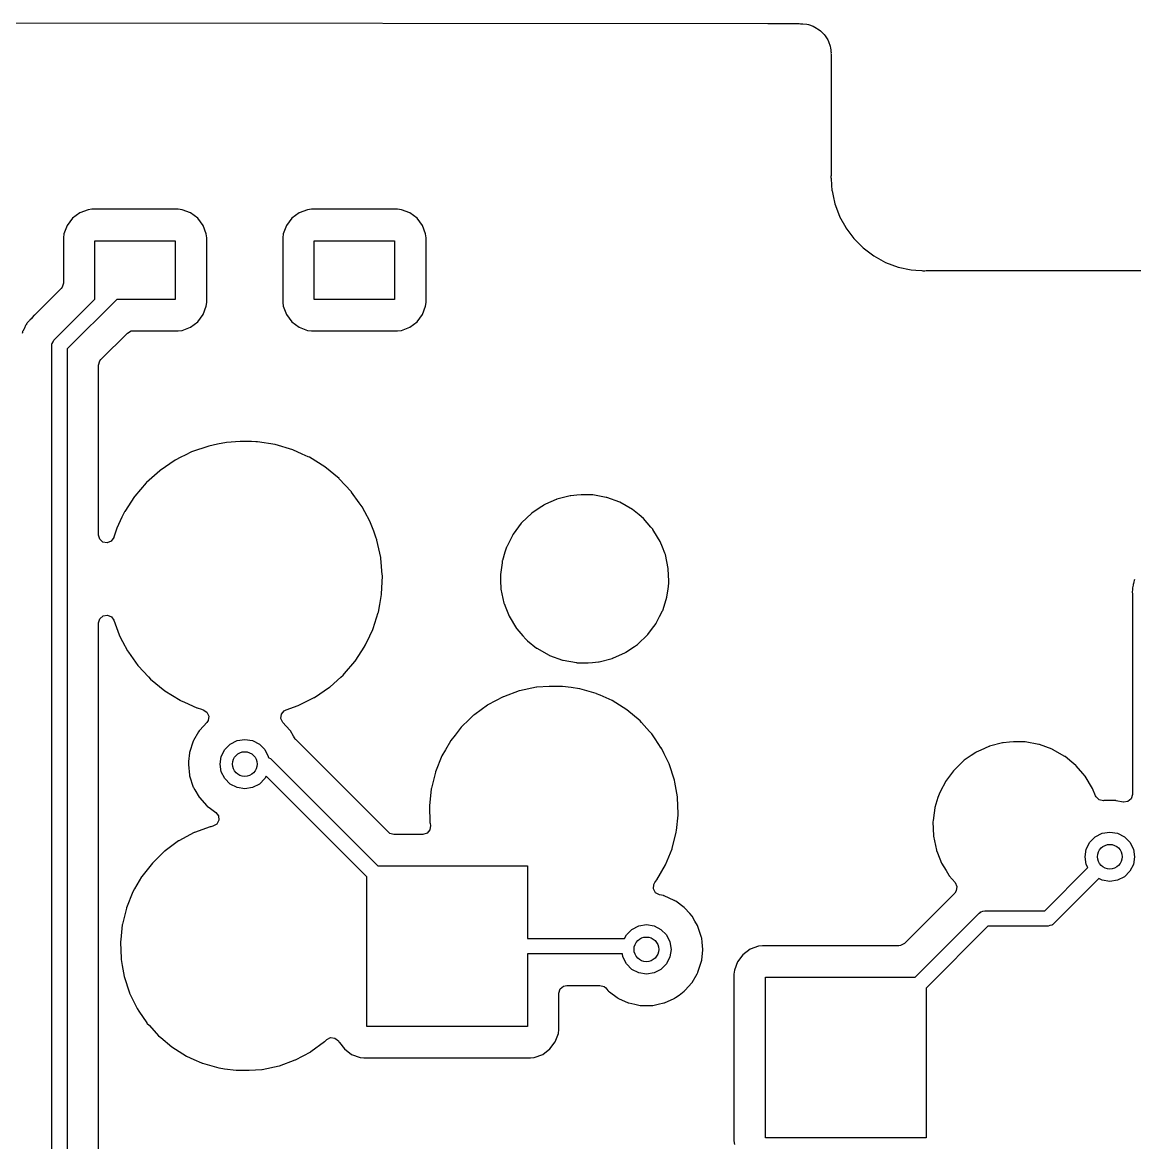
# Model space of a CAD drawing. Extents: x 3.26 to 8.16, y -5.38 to -2.28.
# Drawn here: x 5.741 to 6.45, y -2.998 to -2.284 of the extents above; entities that cross this region are included whole.
import ezdxf

# ---------------------------------------------------------------- set-up
doc = ezdxf.new("R2010")
doc.units = 0
doc.header["$MEASUREMENT"] = 0
doc.layers.add('BLACK', color=7, linetype='CONTINUOUS')

msp = doc.modelspace()

# ---------------------------------------------------------------- linework, layer by layer
at = {"layer": 'BLACK', "linetype": 'CONTINUOUS'}
for p, q in [((5.54104, -2.28365), (6.21599, -2.28435)), ((6.21599, -2.28435), (6.23501, -2.28437)), ((6.23501, -2.28437), (6.23577, -2.28443)), ((6.23577, -2.28443), (6.23671, -2.28458)), ((6.23671, -2.28458), (6.23706, -2.28453)), ((6.23706, -2.28453), (6.23706, -2.28453)), ((6.23706, -2.28453), (6.23707, -2.28453)), ((6.23707, -2.28453), (6.23827, -2.28452)), ((6.23827, -2.28452), (6.24071, -2.28479)), ((6.24071, -2.28479), (6.24179, -2.28504)), ((6.24179, -2.28504), (6.24483, -2.2861)), ((6.24483, -2.2861), (6.24583, -2.28659)), ((6.24583, -2.28659), (6.24855, -2.2883)), ((6.24855, -2.2883), (6.24942, -2.28899)), ((6.24942, -2.28899), (6.25169, -2.29126)), ((6.25169, -2.29126), (6.25239, -2.29213)), ((6.25239, -2.29213), (6.2541, -2.29485)), ((6.2541, -2.29485), (6.25458, -2.29585)), ((6.25458, -2.29585), (6.25564, -2.29889)), ((6.25564, -2.29889), (6.25589, -2.29997)), ((6.25589, -2.29997), (6.25603, -2.3012)), ((6.25603, -2.3012), (6.25613, -2.30216)), ((6.25616, -2.30312), (6.25611, -2.30347)), ((6.25611, -2.30347), (6.25615, -2.30382)), ((6.25613, -2.30216), (6.25616, -2.30277)), ((6.25615, -2.30382), (6.25627, -2.30472)), ((6.25616, -2.30277), (6.25616, -2.30312)), ((6.25627, -2.30472), (6.25631, -2.30536)), ((6.25631, -2.30536), (6.25631, -2.38037)), ((6.25611, -2.38197), (6.2561, -2.38246)), ((6.2561, -2.38246), (6.25613, -2.38265)), ((6.25624, -2.38119), (6.25611, -2.38197)), ((6.25613, -2.38265), (6.25619, -2.38304)), ((6.25619, -2.38304), (6.25622, -2.38339)), ((6.25622, -2.38339), (6.25676, -2.39094)), ((6.25631, -2.38037), (6.25624, -2.38119)), ((6.25676, -2.39094), (6.2568, -2.39111)), ((6.2568, -2.39111), (6.2568, -2.39111)), ((6.2568, -2.39111), (6.25748, -2.39421)), ((6.25748, -2.39421), (6.25857, -2.39924)), ((6.25857, -2.39924), (6.26154, -2.4072)), ((5.77744, -2.40508), (5.77285, -2.40851)), ((5.78281, -2.40306), (5.77744, -2.40508)), ((5.78526, -2.4028), (5.78281, -2.40306)), ((5.84023, -2.4028), (5.78526, -2.4028)), ((5.84268, -2.40306), (5.84023, -2.4028)), ((5.84805, -2.40508), (5.84268, -2.40306)), ((5.85264, -2.40851), (5.84805, -2.40508)), ((5.91721, -2.40508), (5.91262, -2.40851)), ((5.92258, -2.40306), (5.91721, -2.40508)), ((5.92502, -2.4028), (5.92258, -2.40306)), ((5.98, -2.4028), (5.92502, -2.4028)), ((5.98244, -2.40306), (5.98, -2.4028)), ((5.98781, -2.40508), (5.98244, -2.40306)), ((5.9924, -2.40851), (5.98781, -2.40508)), ((5.76942, -2.4131), (5.7674, -2.41847)), ((5.77285, -2.40851), (5.76942, -2.4131)), ((5.85608, -2.4131), (5.85264, -2.40851)), ((5.85809, -2.41847), (5.85608, -2.4131)), ((5.90918, -2.4131), (5.90717, -2.41847)), ((5.91262, -2.40851), (5.90918, -2.4131)), ((5.99584, -2.4131), (5.9924, -2.40851)), ((5.99785, -2.41847), (5.99584, -2.4131)), ((6.26154, -2.4072), (6.26162, -2.40735)), ((6.26162, -2.40735), (6.26162, -2.40735)), ((6.26162, -2.40735), (6.26553, -2.4145)), ((5.7674, -2.41847), (5.76714, -2.42092)), ((5.85836, -2.42092), (5.85809, -2.41847)), ((5.90717, -2.41847), (5.9069, -2.42092)), ((5.99812, -2.42092), (5.99785, -2.41847)), ((6.26553, -2.4145), (6.26561, -2.41465)), ((6.26561, -2.41465), (6.2707, -2.42145)), ((5.76714, -2.42092), (5.76714, -2.4498)), ((5.78716, -2.46015), (5.78716, -2.42282)), ((5.78716, -2.42282), (5.83834, -2.42282)), ((5.83834, -2.42282), (5.83834, -2.46022)), ((5.85836, -2.46211), (5.85836, -2.42092)), ((5.9069, -2.42092), (5.9069, -2.46211)), ((5.92692, -2.46022), (5.92692, -2.42282)), ((5.92692, -2.42282), (5.9781, -2.42282)), ((5.9781, -2.42282), (5.9781, -2.46022)), ((5.99812, -2.46211), (5.99812, -2.42092)), ((6.2707, -2.42145), (6.27671, -2.42746)), ((6.27671, -2.42746), (6.28351, -2.43255)), ((6.28351, -2.43255), (6.29097, -2.43662)), ((6.29097, -2.43662), (6.29892, -2.43959)), ((6.29892, -2.43959), (6.30723, -2.4414)), ((6.30723, -2.4414), (6.31028, -2.44162)), ((6.31028, -2.44162), (6.31411, -2.44189)), ((6.31411, -2.44189), (6.31457, -2.44195)), ((6.31457, -2.44195), (6.3152, -2.44205)), ((6.3152, -2.44205), (6.31545, -2.44205)), ((6.31545, -2.44205), (6.31551, -2.44206)), ((6.31551, -2.44206), (6.31551, -2.44206)), ((6.31551, -2.44206), (6.3157, -2.44206)), ((6.3157, -2.44206), (6.31589, -2.44203)), ((6.31589, -2.44203), (6.31679, -2.4419)), ((6.31589, -2.44203), (6.31589, -2.44203)), ((6.31679, -2.4419), (6.31749, -2.44185)), ((6.31749, -2.44185), (6.61758, -2.44185)), ((5.76568, -2.45331), (5.74908, -2.46992)), ((5.76635, -2.45248), (5.76568, -2.45331)), ((5.76714, -2.4498), (5.76635, -2.45248)), ((5.76104, -2.48627), (5.78716, -2.46015)), ((5.80101, -2.46022), (5.76944, -2.49178)), ((5.83834, -2.46022), (5.80101, -2.46022)), ((5.85809, -2.46456), (5.85836, -2.46211)), ((5.9069, -2.46211), (5.90717, -2.46456)), ((5.9781, -2.46022), (5.92692, -2.46022)), ((5.99785, -2.46456), (5.99812, -2.46211)), ((5.74828, -2.4706), (5.74666, -2.47233)), ((5.74849, -2.47037), (5.74828, -2.4706)), ((5.74875, -2.47021), (5.74849, -2.47037)), ((5.74908, -2.46992), (5.74875, -2.47021)), ((5.85264, -2.47452), (5.85608, -2.46993)), ((5.85608, -2.46993), (5.85809, -2.46456)), ((5.90717, -2.46456), (5.90918, -2.46993)), ((5.90918, -2.46993), (5.91262, -2.47452)), ((5.9924, -2.47452), (5.99584, -2.46993)), ((5.99584, -2.46993), (5.99785, -2.46456)), ((5.74288, -2.47695), (5.74219, -2.47855)), ((5.74307, -2.4767), (5.74288, -2.47695)), ((5.74337, -2.47632), (5.74307, -2.4767)), ((5.74307, -2.4767), (5.74307, -2.4767)), ((5.7438, -2.47567), (5.74337, -2.47632)), ((5.74403, -2.47524), (5.7438, -2.47567)), ((5.74418, -2.47497), (5.74403, -2.47524)), ((5.74403, -2.47524), (5.74403, -2.47524)), ((5.74537, -2.4737), (5.74418, -2.47497)), ((5.74568, -2.47334), (5.74537, -2.4737)), ((5.74577, -2.47322), (5.74568, -2.47334)), ((5.74655, -2.47244), (5.74577, -2.47322)), ((5.74666, -2.47233), (5.74655, -2.47244)), ((5.84268, -2.47997), (5.84805, -2.47796)), ((5.84805, -2.47796), (5.85264, -2.47452)), ((5.91262, -2.47452), (5.91721, -2.47796)), ((5.91721, -2.47796), (5.92258, -2.47997)), ((5.98244, -2.47997), (5.98781, -2.47796)), ((5.98781, -2.47796), (5.9924, -2.47452)), ((5.74095, -2.48126), (5.74069, -2.482)), ((5.74107, -2.48079), (5.74095, -2.48126)), ((5.74115, -2.48049), (5.74107, -2.48079)), ((5.74107, -2.48079), (5.74107, -2.48079)), ((5.74198, -2.47897), (5.74115, -2.48049)), ((5.74219, -2.47855), (5.74198, -2.47897)), ((5.79091, -2.49862), (5.80784, -2.48169)), ((5.80784, -2.48169), (5.8103, -2.48035)), ((5.8103, -2.48035), (5.81135, -2.48024)), ((5.81135, -2.48024), (5.84023, -2.48024)), ((5.84023, -2.48024), (5.84268, -2.47997)), ((5.92258, -2.47997), (5.92502, -2.48024)), ((5.92502, -2.48024), (5.98, -2.48024)), ((5.98, -2.48024), (5.98244, -2.47997)), ((5.7596, -2.48975), (5.75972, -2.48888)), ((5.7596, -3.04184), (5.7596, -2.48975)), ((5.75971, -2.4887), (5.75976, -2.4886)), ((5.75972, -2.48888), (5.75971, -2.4887)), ((5.75976, -2.4886), (5.7598, -2.48835)), ((5.7598, -2.48835), (5.76046, -2.48733)), ((5.76046, -2.48733), (5.76104, -2.48627)), ((5.76944, -2.49178), (5.76944, -3.05168)), ((5.78946, -2.50213), (5.79025, -2.49945)), ((5.79025, -2.49945), (5.79091, -2.49862)), ((5.78946, -2.61057), (5.78946, -2.50213)), ((5.85963, -2.55372), (5.84864, -2.55751)), ((5.86525, -2.55259), (5.85963, -2.55372)), ((5.87087, -2.55146), (5.86525, -2.55259)), ((5.87103, -2.55142), (5.87087, -2.55146)), ((5.87087, -2.55146), (5.87087, -2.55146)), ((5.87968, -2.55085), (5.87103, -2.55142)), ((5.88694, -2.55085), (5.87968, -2.55085)), ((5.887, -2.55085), (5.88694, -2.55085)), ((5.88961, -2.55097), (5.887, -2.55085)), ((5.887, -2.55085), (5.887, -2.55085)), ((5.89058, -2.55101), (5.88961, -2.55097)), ((5.89072, -2.55103), (5.89058, -2.55101)), ((5.9019, -2.55281), (5.89072, -2.55103)), ((5.89072, -2.55103), (5.89072, -2.55103)), ((5.90206, -2.55283), (5.9019, -2.55281)), ((5.9019, -2.55281), (5.9019, -2.55281)), ((5.9132, -2.55615), (5.90206, -2.55283)), ((5.91922, -2.55886), (5.9132, -2.55615)), ((5.83824, -2.56271), (5.82863, -2.56925)), ((5.84182, -2.56092), (5.83824, -2.56271)), ((5.84471, -2.55947), (5.84182, -2.56092)), ((5.84864, -2.55751), (5.84471, -2.55947)), ((5.92297, -2.56054), (5.91922, -2.55886)), ((5.92381, -2.56092), (5.92297, -2.56054)), ((5.93369, -2.56705), (5.92381, -2.56092)), ((5.82843, -2.56943), (5.81996, -2.577)), ((5.8285, -2.56936), (5.82843, -2.56943)), ((5.82863, -2.56925), (5.8285, -2.56936)), ((5.8285, -2.56936), (5.8285, -2.56936)), ((5.94267, -2.57443), (5.93369, -2.56705)), ((5.81985, -2.57712), (5.81259, -2.58559)), ((5.81996, -2.577), (5.81985, -2.57712)), ((5.81985, -2.57712), (5.81985, -2.57712)), ((5.94279, -2.57455), (5.94267, -2.57443)), ((5.95049, -2.58281), (5.94279, -2.57455)), ((5.9506, -2.58293), (5.95049, -2.58281)), ((5.95049, -2.58281), (5.95049, -2.58281)), ((5.9507, -2.58306), (5.9506, -2.58293)), ((5.95552, -2.58985), (5.9507, -2.58306)), ((5.9507, -2.58306), (5.9507, -2.58306)), ((6.09425, -2.58507), (6.09032, -2.5854)), ((6.09688, -2.58485), (6.09425, -2.58507)), ((6.10327, -2.58485), (6.09688, -2.58485)), ((6.10333, -2.58485), (6.10327, -2.58485)), ((6.10352, -2.58486), (6.10333, -2.58485)), ((6.10333, -2.58485), (6.10333, -2.58485)), ((6.10422, -2.58489), (6.10352, -2.58486)), ((6.10438, -2.58492), (6.10422, -2.58489)), ((6.11295, -2.58647), (6.10438, -2.58492)), ((6.10438, -2.58492), (6.10438, -2.58492)), ((5.8123, -2.58596), (5.80615, -2.59544)), ((5.81239, -2.58582), (5.8123, -2.58596)), ((5.8123, -2.58596), (5.8123, -2.58596)), ((5.81259, -2.58559), (5.81239, -2.58582)), ((5.95734, -2.59241), (5.95552, -2.58985)), ((6.07287, -2.59155), (6.07088, -2.59289)), ((6.07304, -2.59143), (6.07287, -2.59155)), ((6.07287, -2.59155), (6.07287, -2.59155)), ((6.07429, -2.59087), (6.07304, -2.59143)), ((6.08113, -2.58779), (6.07429, -2.59087)), ((6.08132, -2.5877), (6.08113, -2.58779)), ((6.08113, -2.58779), (6.08113, -2.58779)), ((6.08153, -2.58765), (6.08132, -2.5877)), ((6.08991, -2.58548), (6.08153, -2.58765)), ((6.08153, -2.58765), (6.08153, -2.58765)), ((6.09011, -2.58542), (6.08991, -2.58548)), ((6.08991, -2.58548), (6.08991, -2.58548)), ((6.09032, -2.5854), (6.09011, -2.58542)), ((6.09032, -2.5854), (6.09032, -2.5854)), ((6.11316, -2.58651), (6.11295, -2.58647)), ((6.11295, -2.58647), (6.11295, -2.58647)), ((6.11335, -2.58658), (6.11316, -2.58651)), ((6.1215, -2.58954), (6.11335, -2.58658)), ((6.11335, -2.58658), (6.11335, -2.58658)), ((6.12169, -2.58961), (6.1215, -2.58954)), ((6.1215, -2.58954), (6.1215, -2.58954)), ((6.12959, -2.5941), (6.12169, -2.58961)), ((5.80435, -2.59917), (5.80107, -2.60608)), ((5.80599, -2.59572), (5.80435, -2.59917)), ((5.80606, -2.59557), (5.80599, -2.59572)), ((5.80599, -2.59572), (5.80599, -2.59572)), ((5.80615, -2.59544), (5.80606, -2.59557)), ((5.95911, -2.59577), (5.95734, -2.59241)), ((5.96223, -2.60168), (5.95911, -2.59577)), ((6.06551, -2.59651), (6.05894, -2.60278)), ((6.07088, -2.59289), (6.06551, -2.59651)), ((6.12975, -2.59423), (6.12959, -2.5941)), ((6.13384, -2.59759), (6.12975, -2.59423)), ((6.12975, -2.59423), (6.12975, -2.59423)), ((6.13661, -2.59986), (6.13384, -2.59759)), ((5.80107, -2.60608), (5.79924, -2.61179)), ((5.96276, -2.60269), (5.96223, -2.60168)), ((5.96474, -2.60807), (5.96276, -2.60269)), ((6.05881, -2.60295), (6.05369, -2.60982)), ((6.05894, -2.60278), (6.05881, -2.60295)), ((6.13675, -2.60002), (6.13661, -2.59986)), ((6.14138, -2.60536), (6.13675, -2.60002)), ((6.13675, -2.60002), (6.13675, -2.60002)), ((6.14256, -2.60672), (6.14138, -2.60536)), ((5.79018, -2.61315), (5.78946, -2.61057)), ((5.79225, -2.61503), (5.79018, -2.61315)), ((5.79914, -2.61209), (5.79757, -2.6144)), ((5.79924, -2.61179), (5.79914, -2.61209)), ((5.96612, -2.61183), (5.96474, -2.60807)), ((5.96678, -2.6136), (5.96612, -2.61183)), ((5.96681, -2.61376), (5.96678, -2.6136)), ((6.05342, -2.61025), (6.04949, -2.61797)), ((6.05351, -2.61006), (6.05342, -2.61025)), ((6.05369, -2.60982), (6.05351, -2.61006)), ((6.14267, -2.6069), (6.14256, -2.60672)), ((6.14327, -2.60789), (6.14267, -2.6069)), ((6.14267, -2.6069), (6.14267, -2.6069)), ((6.14728, -2.61449), (6.14327, -2.60789)), ((5.795, -2.6155), (5.79225, -2.61503)), ((5.79757, -2.6144), (5.795, -2.6155)), ((5.96928, -2.62479), (5.96681, -2.61376)), ((5.96681, -2.61376), (5.96681, -2.61376)), ((6.0494, -2.61816), (6.04837, -2.62148)), ((6.04949, -2.61797), (6.0494, -2.61816)), ((6.14873, -2.61816), (6.14728, -2.61449)), ((6.15028, -2.62209), (6.14873, -2.61816)), ((5.96931, -2.62495), (5.96928, -2.62479)), ((5.96933, -2.62511), (5.96931, -2.62495)), ((5.97026, -2.63584), (5.96933, -2.62511)), ((6.0467, -2.62683), (6.04654, -2.62808)), ((6.04677, -2.62663), (6.0467, -2.62683)), ((6.04837, -2.62148), (6.04677, -2.62663)), ((6.04677, -2.62663), (6.04677, -2.62663)), ((6.15061, -2.62293), (6.15028, -2.62209)), ((6.15248, -2.63182), (6.15061, -2.62293)), ((6.04654, -2.62808), (6.04555, -2.63556)), ((6.15248, -2.63203), (6.15248, -2.63182)), ((6.15278, -2.63993), (6.15248, -2.63203)), ((5.96981, -2.64792), (5.97032, -2.6367)), ((5.97029, -2.63617), (5.97026, -2.63584)), ((5.97032, -2.63653), (5.97029, -2.63617)), ((5.97032, -2.63669), (5.97032, -2.63653)), ((5.97032, -2.6367), (5.97032, -2.63669)), ((6.04555, -2.63556), (6.04551, -2.63584)), ((6.04551, -2.63584), (6.04552, -2.63605)), ((6.04552, -2.63605), (6.04564, -2.63932)), ((6.04552, -2.63605), (6.04552, -2.63605)), ((6.04564, -2.63932), (6.04585, -2.64491)), ((6.15229, -2.64491), (6.15279, -2.64111)), ((6.15282, -2.6409), (6.15278, -2.63993)), ((6.15279, -2.64111), (6.15282, -2.6409)), ((6.15279, -2.64111), (6.15279, -2.64111)), ((6.44877, -2.64193), (6.44867, -2.64239)), ((6.44887, -2.6413), (6.44877, -2.64193)), ((6.44904, -2.64021), (6.44887, -2.6413)), ((6.44936, -2.63948), (6.44904, -2.64021)), ((6.44961, -2.63874), (6.44936, -2.63948)), ((5.96862, -2.65469), (5.96977, -2.64831)), ((5.96977, -2.64831), (5.9698, -2.64815)), ((5.96977, -2.64831), (5.96977, -2.64831)), ((5.9698, -2.64815), (5.96981, -2.64792)), ((6.04585, -2.64491), (6.04772, -2.6538)), ((6.15162, -2.6499), (6.15229, -2.64491)), ((6.44818, -2.64565), (6.44805, -2.64644)), ((6.44805, -2.64644), (6.44808, -2.64675)), ((6.44808, -2.64675), (6.44822, -2.64817)), ((6.44824, -2.64487), (6.44818, -2.64565)), ((6.44822, -2.64817), (6.44824, -2.64864)), ((6.44867, -2.64239), (6.44824, -2.64407)), ((6.44824, -2.64407), (6.44824, -2.64487)), ((6.44824, -2.64864), (6.44824, -2.77591)), ((5.96774, -2.65959), (5.96862, -2.65469)), ((6.04772, -2.6538), (6.04779, -2.654)), ((6.04779, -2.654), (6.04779, -2.654)), ((6.04779, -2.654), (6.04895, -2.65693)), ((6.14893, -2.65858), (6.15048, -2.6536)), ((6.15048, -2.6536), (6.15156, -2.6501)), ((6.15156, -2.6501), (6.15162, -2.6499)), ((6.15156, -2.6501), (6.15156, -2.6501)), ((5.79025, -2.66378), (5.79236, -2.66195)), ((5.79236, -2.66195), (5.79513, -2.66155)), ((5.79513, -2.66155), (5.79767, -2.66271)), ((5.79767, -2.66271), (5.79908, -2.66475)), ((5.96437, -2.67009), (5.96769, -2.65975)), ((5.96769, -2.65975), (5.96774, -2.65959)), ((5.96769, -2.65975), (5.96769, -2.65975)), ((6.04895, -2.65693), (6.05105, -2.66225)), ((6.05105, -2.66225), (6.05576, -2.67002)), ((6.14481, -2.66667), (6.14697, -2.66243)), ((6.14697, -2.66243), (6.14884, -2.65876)), ((6.14884, -2.65876), (6.14893, -2.65858)), ((6.14884, -2.65876), (6.14884, -2.65876)), ((5.78946, -2.66646), (5.79025, -2.66378)), ((5.78946, -3.04134), (5.78946, -2.66646)), ((5.79908, -2.66475), (5.8025, -2.67404)), ((5.96223, -2.67477), (5.96418, -2.67066)), ((5.96418, -2.67066), (5.96437, -2.67009)), ((6.05576, -2.67002), (6.0559, -2.67017)), ((6.0559, -2.67017), (6.05989, -2.67477)), ((6.13939, -2.67396), (6.14185, -2.67066)), ((6.14185, -2.67066), (6.14469, -2.66684)), ((6.14469, -2.66684), (6.14481, -2.66667)), ((6.14469, -2.66684), (6.14469, -2.66684)), ((5.8025, -2.67404), (5.80257, -2.67419)), ((5.80257, -2.67419), (5.80257, -2.67419)), ((5.80257, -2.67419), (5.80479, -2.6784)), ((5.95958, -2.68035), (5.96223, -2.67477)), ((6.05989, -2.67477), (6.06172, -2.67688)), ((6.06172, -2.67688), (6.06285, -2.6778)), ((6.06285, -2.6778), (6.06858, -2.6825)), ((6.13282, -2.68023), (6.13939, -2.67396)), ((5.80479, -2.6784), (5.80792, -2.68433)), ((5.80792, -2.68433), (5.80853, -2.68518)), ((5.95295, -2.69077), (5.95911, -2.6813)), ((5.95911, -2.6813), (5.9592, -2.68116)), ((5.95911, -2.6813), (5.95911, -2.6813)), ((5.9592, -2.68116), (5.95958, -2.68035)), ((6.06858, -2.6825), (6.06858, -2.6825)), ((6.06858, -2.6825), (6.06874, -2.68263)), ((6.06874, -2.68263), (6.07663, -2.68713)), ((6.12546, -2.68518), (6.13086, -2.68155)), ((6.13086, -2.68155), (6.13282, -2.68023)), ((5.80853, -2.68518), (5.81456, -2.69367)), ((5.94618, -2.69871), (5.95276, -2.69104)), ((5.95276, -2.69104), (5.95287, -2.69091)), ((5.95276, -2.69104), (5.95276, -2.69104)), ((5.95287, -2.69091), (5.95295, -2.69077)), ((5.95295, -2.69077), (5.95295, -2.69077)), ((6.07663, -2.68713), (6.07683, -2.6872)), ((6.07683, -2.6872), (6.07683, -2.6872)), ((6.07683, -2.6872), (6.08497, -2.69015)), ((6.08497, -2.69015), (6.08497, -2.69015)), ((6.08497, -2.69015), (6.08517, -2.69023)), ((6.08517, -2.69023), (6.08538, -2.69026)), ((6.08538, -2.69026), (6.08538, -2.69026)), ((6.08538, -2.69026), (6.09395, -2.69181)), ((6.09395, -2.69181), (6.09395, -2.69181)), ((6.09395, -2.69181), (6.09411, -2.69184)), ((6.09411, -2.69184), (6.09481, -2.69188)), ((6.09481, -2.69188), (6.095, -2.69188)), ((6.095, -2.69188), (6.095, -2.69188)), ((6.095, -2.69188), (6.09506, -2.69189)), ((6.09506, -2.69189), (6.10144, -2.69189)), ((6.10144, -2.69189), (6.10408, -2.69166)), ((6.10408, -2.69166), (6.108, -2.69133)), ((6.108, -2.69133), (6.10801, -2.69133)), ((6.10801, -2.69133), (6.10821, -2.69131)), ((6.10821, -2.69131), (6.10842, -2.69126)), ((6.10842, -2.69126), (6.1168, -2.68908)), ((6.10842, -2.69126), (6.10842, -2.69126)), ((6.1168, -2.68908), (6.11701, -2.68903)), ((6.1168, -2.68908), (6.1168, -2.68908)), ((6.11701, -2.68903), (6.1172, -2.68895)), ((6.1172, -2.68894), (6.1251, -2.68539)), ((6.1172, -2.68895), (6.1172, -2.68894)), ((6.1251, -2.68539), (6.12529, -2.6853)), ((6.12529, -2.6853), (6.12546, -2.68518)), ((6.12546, -2.68518), (6.12546, -2.68518)), ((5.81456, -2.69367), (5.81456, -2.69367)), ((5.81456, -2.69367), (5.81465, -2.69381)), ((5.81465, -2.69381), (5.81477, -2.69393)), ((5.81477, -2.69393), (5.81477, -2.69393)), ((5.81477, -2.69393), (5.82116, -2.70078)), ((5.9453, -2.69974), (5.94618, -2.69871)), ((5.82116, -2.70078), (5.82258, -2.70231)), ((5.82258, -2.70231), (5.83157, -2.70969)), ((5.93699, -2.70717), (5.94385, -2.70103)), ((5.94385, -2.70103), (5.9453, -2.69974)), ((5.83157, -2.70969), (5.84145, -2.71582)), ((5.92702, -2.71402), (5.93663, -2.70749)), ((5.93663, -2.70749), (5.93699, -2.70717)), ((6.04724, -2.71359), (6.03747, -2.71878)), ((6.0474, -2.71353), (6.04724, -2.71359)), ((6.05747, -2.70987), (6.0474, -2.71353)), ((6.0474, -2.71353), (6.0474, -2.71353)), ((6.05763, -2.70981), (6.05747, -2.70987)), ((6.05747, -2.70987), (6.05747, -2.70987)), ((6.06845, -2.70751), (6.05763, -2.70981)), ((6.06862, -2.7075), (6.06845, -2.70751)), ((6.07663, -2.70694), (6.06862, -2.7075)), ((6.06862, -2.7075), (6.06862, -2.7075)), ((6.07672, -2.70693), (6.07663, -2.70694)), ((6.07663, -2.70694), (6.07663, -2.70694)), ((6.08501, -2.70693), (6.07672, -2.70693)), ((6.09056, -2.70771), (6.08501, -2.70693)), ((6.09579, -2.70845), (6.09056, -2.70771)), ((6.09596, -2.70847), (6.09579, -2.70845)), ((6.09579, -2.70845), (6.09579, -2.70845)), ((6.09613, -2.70852), (6.09596, -2.70847)), ((6.1005, -2.70977), (6.09613, -2.70852)), ((6.09613, -2.70852), (6.09613, -2.70852)), ((6.10659, -2.71152), (6.1005, -2.70977)), ((6.10675, -2.71159), (6.10659, -2.71152)), ((6.10908, -2.71263), (6.10675, -2.71159)), ((6.10675, -2.71159), (6.10675, -2.71159)), ((6.11669, -2.71602), (6.10908, -2.71263)), ((5.84145, -2.71582), (5.8416, -2.71588)), ((5.8416, -2.71588), (5.8416, -2.71588)), ((5.8416, -2.71588), (5.84411, -2.71701)), ((5.84411, -2.71701), (5.85205, -2.72058)), ((5.85205, -2.72058), (5.85221, -2.72063)), ((5.85221, -2.72063), (5.85221, -2.72063)), ((5.85221, -2.72063), (5.85508, -2.72148)), ((5.9089, -2.72189), (5.91662, -2.71923)), ((5.91662, -2.71923), (5.92264, -2.71622)), ((5.92264, -2.71622), (5.92687, -2.7141)), ((5.92687, -2.7141), (5.92702, -2.71402)), ((5.92687, -2.7141), (5.92687, -2.7141)), ((6.03733, -2.71888), (6.0291, -2.72487)), ((6.03747, -2.71878), (6.03733, -2.71888)), ((6.03733, -2.71888), (6.03733, -2.71888)), ((6.12607, -2.72188), (6.11669, -2.71602)), ((5.85508, -2.72148), (5.85618, -2.72181)), ((5.85618, -2.72181), (5.85852, -2.72333)), ((5.85852, -2.72333), (5.85967, -2.72588)), ((5.85967, -2.72588), (5.85926, -2.72864)), ((5.90562, -2.72738), (5.90596, -2.7246)), ((5.90683, -2.7299), (5.90562, -2.72738)), ((5.90596, -2.7246), (5.90775, -2.72246)), ((5.90775, -2.72246), (5.9089, -2.72189)), ((6.02579, -2.72792), (6.02057, -2.73297)), ((6.0284, -2.7254), (6.02579, -2.72792)), ((6.02853, -2.72528), (6.0284, -2.7254)), ((6.0284, -2.7254), (6.0284, -2.7254)), ((6.0291, -2.72487), (6.02853, -2.72528)), ((6.13454, -2.72899), (6.12607, -2.72188)), ((5.85398, -2.73484), (5.85353, -2.73534)), ((5.85845, -2.72988), (5.85398, -2.73484)), ((5.85926, -2.72864), (5.85845, -2.72988)), ((5.91128, -2.73484), (5.90683, -2.7299)), ((5.91173, -2.73534), (5.91128, -2.73484)), ((6.02057, -2.73297), (6.01657, -2.73808)), ((6.13548, -2.73003), (6.13454, -2.72899)), ((6.14051, -2.73561), (6.13548, -2.73003)), ((5.84977, -2.74185), (5.84745, -2.749)), ((5.84995, -2.74154), (5.84977, -2.74185)), ((5.85321, -2.7359), (5.84995, -2.74154)), ((5.85353, -2.73534), (5.85321, -2.7359)), ((5.87337, -2.74374), (5.87776, -2.7415)), ((5.87776, -2.7415), (5.88263, -2.74073)), ((5.88263, -2.74073), (5.8875, -2.7415)), ((5.8875, -2.7415), (5.89189, -2.74374)), ((5.91369, -2.73875), (5.91173, -2.73534)), ((5.91432, -2.73983), (5.91369, -2.73875)), ((5.91467, -2.74034), (5.91432, -2.73983)), ((5.9148, -2.74046), (5.91467, -2.74034)), ((5.91496, -2.74071), (5.9148, -2.74046)), ((5.91525, -2.74104), (5.91496, -2.74071)), ((5.9453, -2.77108), (5.91525, -2.74104)), ((6.01368, -2.74183), (6.01052, -2.7473)), ((6.01376, -2.74168), (6.01368, -2.74183)), ((6.01368, -2.74183), (6.01368, -2.74183)), ((6.01389, -2.74151), (6.01376, -2.74168)), ((6.01657, -2.73808), (6.01389, -2.74151)), ((6.14194, -2.7372), (6.14051, -2.73561)), ((6.14414, -2.74046), (6.14194, -2.7372)), ((6.14803, -2.74623), (6.14414, -2.74046)), ((5.84742, -2.74926), (5.84684, -2.75485)), ((5.84745, -2.749), (5.84742, -2.74926)), ((5.84742, -2.74926), (5.84742, -2.74926)), ((5.86765, -2.75161), (5.86989, -2.74722)), ((5.86989, -2.74722), (5.87337, -2.74374)), ((5.89189, -2.74374), (5.89537, -2.74722)), ((5.89537, -2.74722), (5.89761, -2.75161)), ((6.01052, -2.7473), (6.00823, -2.75126)), ((6.14813, -2.74637), (6.14803, -2.74623)), ((6.14803, -2.74623), (6.14803, -2.74623)), ((6.14991, -2.75003), (6.14813, -2.74637)), ((6.34846, -2.74903), (6.34538, -2.75111)), ((6.34863, -2.74891), (6.34846, -2.74903)), ((6.34846, -2.74903), (6.34846, -2.74903)), ((6.35157, -2.74759), (6.34863, -2.74891)), ((6.35672, -2.74527), (6.35157, -2.74759)), ((6.35691, -2.74518), (6.35672, -2.74527)), ((6.35672, -2.74527), (6.35672, -2.74527)), ((6.35712, -2.74513), (6.35691, -2.74518)), ((6.3655, -2.74296), (6.35712, -2.74513)), ((6.35712, -2.74513), (6.35712, -2.74513)), ((6.3657, -2.7429), (6.3655, -2.74296)), ((6.3655, -2.74296), (6.3655, -2.74296)), ((6.36591, -2.74288), (6.3657, -2.7429)), ((6.36984, -2.74255), (6.36591, -2.74288)), ((6.36591, -2.74288), (6.36591, -2.74288)), ((6.37247, -2.74233), (6.36984, -2.74255)), ((6.37886, -2.74233), (6.37247, -2.74233)), ((6.37892, -2.74233), (6.37886, -2.74233)), ((6.37911, -2.74234), (6.37892, -2.74233)), ((6.37892, -2.74233), (6.37892, -2.74233)), ((6.37981, -2.74237), (6.37911, -2.74234)), ((6.37997, -2.7424), (6.37981, -2.74237)), ((6.38854, -2.74395), (6.37997, -2.7424)), ((6.37997, -2.7424), (6.37997, -2.7424)), ((6.38875, -2.74399), (6.38854, -2.74395)), ((6.38854, -2.74395), (6.38854, -2.74395)), ((6.38894, -2.74406), (6.38875, -2.74399)), ((6.39709, -2.74702), (6.38894, -2.74406)), ((6.38894, -2.74406), (6.38894, -2.74406)), ((6.39728, -2.74709), (6.39709, -2.74702)), ((6.39709, -2.74702), (6.39709, -2.74702)), ((6.40518, -2.75158), (6.39728, -2.74709)), ((5.84684, -2.75485), (5.84666, -2.75648)), ((5.84666, -2.75648), (5.84669, -2.75674)), ((5.86688, -2.75648), (5.86765, -2.75161)), ((5.86765, -2.76135), (5.86688, -2.75648)), ((5.89761, -2.75161), (5.89772, -2.75234)), ((5.89772, -2.75234), (5.89784, -2.75242)), ((5.89784, -2.75242), (5.89891, -2.753)), ((5.89891, -2.753), (5.96734, -2.82144)), ((6.00823, -2.75126), (6.00409, -2.76151)), ((6.15278, -2.75592), (6.14991, -2.75003)), ((6.15297, -2.75631), (6.15278, -2.75592)), ((6.15639, -2.76683), (6.15297, -2.75631)), ((6.3411, -2.75399), (6.33453, -2.76026)), ((6.34538, -2.75111), (6.3411, -2.75399)), ((6.40534, -2.75171), (6.40518, -2.75158)), ((6.40955, -2.75516), (6.40534, -2.75171)), ((6.40534, -2.75171), (6.40534, -2.75171)), ((6.4122, -2.75734), (6.40955, -2.75516)), ((5.84669, -2.75674), (5.84741, -2.76358)), ((5.84741, -2.76358), (5.84745, -2.76396)), ((5.86989, -2.76574), (5.86765, -2.76135)), ((6.00405, -2.76168), (6.0015, -2.77189)), ((6.00409, -2.76151), (6.00405, -2.76168)), ((6.00405, -2.76168), (6.00405, -2.76168)), ((6.3342, -2.76069), (6.32964, -2.76683)), ((6.33453, -2.76026), (6.3342, -2.76069)), ((6.41234, -2.7575), (6.4122, -2.75734)), ((6.41662, -2.76244), (6.41234, -2.7575)), ((6.41234, -2.7575), (6.41234, -2.7575)), ((6.41815, -2.7642), (6.41662, -2.76244)), ((5.84745, -2.76396), (5.84977, -2.77111)), ((5.87337, -2.76922), (5.86989, -2.76574)), ((5.87776, -2.77146), (5.87337, -2.76922)), ((5.89189, -2.76922), (5.8875, -2.77146)), ((5.89537, -2.76574), (5.89189, -2.76922)), ((5.89616, -2.76418), (5.89537, -2.76574)), ((5.96038, -2.8284), (5.89616, -2.76418)), ((6.15661, -2.76805), (6.15639, -2.76683)), ((6.15826, -2.7774), (6.15661, -2.76805)), ((6.32901, -2.76773), (6.32591, -2.77383)), ((6.3291, -2.76754), (6.32901, -2.76773)), ((6.32964, -2.76683), (6.3291, -2.76754)), ((6.42287, -2.77197), (6.41815, -2.7642)), ((5.84977, -2.77111), (5.8499, -2.77133)), ((5.8499, -2.77133), (5.8499, -2.77133)), ((5.8499, -2.77133), (5.85085, -2.77297)), ((5.85085, -2.77297), (5.85353, -2.77762)), ((5.85353, -2.77762), (5.85371, -2.77781)), ((5.85371, -2.77781), (5.85371, -2.77781)), ((5.85371, -2.77781), (5.85839, -2.78301)), ((5.88263, -2.77223), (5.87776, -2.77146)), ((5.8875, -2.77146), (5.88263, -2.77223)), ((5.97418, -2.79997), (5.9453, -2.77108)), ((6.0014, -2.77241), (6.0003, -2.78281)), ((6.00142, -2.77224), (6.0014, -2.77241)), ((6.0014, -2.77241), (6.0014, -2.77241)), ((6.0015, -2.77189), (6.00142, -2.77224)), ((6.15831, -2.77772), (6.15826, -2.7774)), ((6.15832, -2.77789), (6.15831, -2.77772)), ((6.15867, -2.78789), (6.15832, -2.77789)), ((6.15832, -2.77789), (6.15832, -2.77789)), ((6.3243, -2.77787), (6.32236, -2.78411)), ((6.32499, -2.77564), (6.3243, -2.77787)), ((6.32591, -2.77383), (6.32499, -2.77564)), ((6.42474, -2.7767), (6.42287, -2.77197)), ((6.42508, -2.7774), (6.42474, -2.7767)), ((6.42712, -2.77931), (6.42508, -2.7774)), ((6.44824, -2.77591), (6.44745, -2.77859)), ((5.85839, -2.78301), (5.85856, -2.78321)), ((5.85856, -2.78321), (5.86086, -2.78487)), ((5.86086, -2.78487), (5.86412, -2.78725)), ((6.0003, -2.78281), (6.00026, -2.78324)), ((6.00026, -2.78324), (6.00027, -2.78341)), ((6.00027, -2.78341), (6.00027, -2.78341)), ((6.00027, -2.78341), (6.00063, -2.79373)), ((6.32229, -2.78431), (6.32187, -2.78755)), ((6.32236, -2.78411), (6.32229, -2.78431)), ((6.32236, -2.78411), (6.32236, -2.78411)), ((6.42985, -2.77981), (6.42712, -2.77931)), ((6.43005, -2.77977), (6.42985, -2.77981)), ((6.43757, -2.77977), (6.43005, -2.77977)), ((6.43782, -2.77982), (6.43757, -2.77977)), ((6.44225, -2.78076), (6.43782, -2.77982)), ((6.43782, -2.77982), (6.43782, -2.77982)), ((6.44257, -2.78082), (6.44225, -2.78076)), ((6.44534, -2.78042), (6.44257, -2.78082)), ((6.44745, -2.77859), (6.44534, -2.78042)), ((5.86412, -2.78725), (5.86583, -2.78946)), ((5.86607, -2.79224), (5.86477, -2.79472)), ((5.86583, -2.78946), (5.86607, -2.79224)), ((6.15764, -2.79886), (6.15868, -2.78894)), ((6.1587, -2.78877), (6.15867, -2.78789)), ((6.15868, -2.78894), (6.1587, -2.78877)), ((6.15868, -2.78894), (6.15868, -2.78894)), ((6.32187, -2.78755), (6.32122, -2.79244)), ((5.86062, -2.79648), (5.85055, -2.80015)), ((5.86078, -2.79642), (5.86062, -2.79648)), ((5.86062, -2.79648), (5.86062, -2.79648)), ((5.86095, -2.79639), (5.86078, -2.79642)), ((5.86224, -2.79611), (5.86095, -2.79639)), ((5.86095, -2.79639), (5.86095, -2.79639)), ((5.86477, -2.79472), (5.86224, -2.79611)), ((6.00057, -2.79837), (5.9988, -2.80054)), ((6.00088, -2.7956), (6.00057, -2.79837)), ((6.00063, -2.79373), (6.00065, -2.79429)), ((6.00065, -2.79429), (6.00068, -2.79446)), ((6.00068, -2.79446), (6.00068, -2.79446)), ((6.00068, -2.79446), (6.00088, -2.7956)), ((6.15754, -2.79977), (6.15764, -2.79886)), ((6.32122, -2.79244), (6.3211, -2.79332)), ((6.3211, -2.79332), (6.32111, -2.79353)), ((6.32111, -2.79353), (6.32111, -2.79353)), ((6.32111, -2.79353), (6.32126, -2.79747)), ((6.32126, -2.79747), (6.32144, -2.80239)), ((5.84048, -2.8055), (5.83197, -2.81169)), ((5.84062, -2.8054), (5.84048, -2.8055)), ((5.84048, -2.8055), (5.84048, -2.8055)), ((5.85039, -2.8002), (5.84062, -2.8054)), ((5.85055, -2.80015), (5.85039, -2.8002)), ((5.85055, -2.80015), (5.85055, -2.80015)), ((5.97501, -2.80063), (5.97418, -2.79997)), ((5.97769, -2.80142), (5.97501, -2.80063)), ((5.99599, -2.80142), (5.97769, -2.80142)), ((5.9988, -2.80054), (5.99599, -2.80142)), ((6.15491, -2.81033), (6.1575, -2.79994)), ((6.1575, -2.79994), (6.15754, -2.79977)), ((6.1575, -2.79994), (6.1575, -2.79994)), ((6.32144, -2.80239), (6.32331, -2.81128)), ((6.41883, -2.81067), (6.42107, -2.80628)), ((6.42107, -2.80628), (6.42455, -2.80279)), ((6.42455, -2.80279), (6.42894, -2.80056)), ((6.42894, -2.80056), (6.43381, -2.79979)), ((6.43381, -2.79979), (6.43868, -2.80056)), ((6.43868, -2.80056), (6.44307, -2.80279)), ((6.44307, -2.80279), (6.44655, -2.80628)), ((6.44655, -2.80628), (6.44879, -2.81067)), ((5.83155, -2.81202), (5.82976, -2.81375)), ((5.83168, -2.8119), (5.83155, -2.81202)), ((5.83155, -2.81202), (5.83155, -2.81202)), ((5.83197, -2.81169), (5.83168, -2.8119)), ((6.15072, -2.82075), (6.15487, -2.8105)), ((6.15487, -2.8105), (6.15491, -2.81033)), ((6.32331, -2.81128), (6.32338, -2.81148)), ((6.32338, -2.81148), (6.32338, -2.81148)), ((6.32338, -2.81148), (6.32403, -2.81311)), ((6.32403, -2.81311), (6.32664, -2.81973)), ((6.41806, -2.81553), (6.41883, -2.81067)), ((6.44879, -2.81067), (6.44956, -2.81553)), ((5.82372, -2.81958), (5.82037, -2.82387)), ((5.82976, -2.81375), (5.82372, -2.81958)), ((6.1452, -2.83033), (6.15072, -2.82075)), ((6.32664, -2.81973), (6.32943, -2.82432)), ((6.41883, -2.8204), (6.41806, -2.81553)), ((6.4199, -2.82249), (6.41883, -2.8204)), ((6.44879, -2.8204), (6.44655, -2.82479)), ((6.44956, -2.81553), (6.44879, -2.8204)), ((5.82037, -2.82387), (5.81703, -2.82814)), ((5.96734, -2.82144), (6.06275, -2.82144)), ((6.06275, -2.82144), (6.06275, -2.8677)), ((6.32943, -2.82432), (6.33124, -2.82731)), ((6.33124, -2.82731), (6.33135, -2.8275)), ((6.33135, -2.8275), (6.33149, -2.82765)), ((6.33149, -2.82765), (6.33149, -2.82765)), ((6.33149, -2.82765), (6.33523, -2.83196)), ((6.3924, -2.84998), (6.4199, -2.82249)), ((6.44655, -2.82479), (6.44307, -2.82828)), ((5.81683, -2.82844), (5.81242, -2.83608)), ((5.81691, -2.82829), (5.81683, -2.82844)), ((5.81683, -2.82844), (5.81683, -2.82844)), ((5.81703, -2.82814), (5.81691, -2.82829)), ((5.96038, -2.9238), (5.96038, -2.8284)), ((6.14305, -2.83602), (6.14323, -2.83323)), ((6.14323, -2.83323), (6.14398, -2.83189)), ((6.14398, -2.83189), (6.1452, -2.83033)), ((6.33523, -2.83196), (6.3364, -2.83451)), ((6.3364, -2.83451), (6.336, -2.83727)), ((6.42686, -2.82945), (6.39792, -2.85838)), ((6.42894, -2.83051), (6.42686, -2.82945)), ((6.43381, -2.83128), (6.42894, -2.83051)), ((6.43868, -2.83051), (6.43381, -2.83128)), ((6.44307, -2.82828), (6.43868, -2.83051)), ((5.81138, -2.83787), (5.80724, -2.84812)), ((5.81242, -2.83608), (5.81138, -2.83787)), ((6.1444, -2.83846), (6.14305, -2.83602)), ((6.14686, -2.83979), (6.1444, -2.83846)), ((6.14939, -2.84033), (6.14686, -2.83979)), ((6.14965, -2.84039), (6.14939, -2.84033)), ((6.14939, -2.84033), (6.14939, -2.84033)), ((6.14989, -2.84049), (6.14965, -2.84039)), ((6.15628, -2.84334), (6.14989, -2.84049)), ((6.14989, -2.84049), (6.14989, -2.84049)), ((6.33499, -2.83872), (6.30288, -2.87083)), ((6.336, -2.83727), (6.33499, -2.83872)), ((5.8072, -2.84829), (5.80464, -2.85855)), ((5.80724, -2.84812), (5.8072, -2.84829)), ((5.8072, -2.84829), (5.8072, -2.84829)), ((6.15652, -2.84344), (6.15628, -2.84334)), ((6.15628, -2.84334), (6.15628, -2.84334)), ((6.15673, -2.8436), (6.15652, -2.84344)), ((6.15722, -2.84395), (6.15673, -2.8436)), ((6.15673, -2.8436), (6.15673, -2.8436)), ((6.1626, -2.84786), (6.15722, -2.84395)), ((6.16277, -2.84806), (6.1626, -2.84786)), ((6.16609, -2.85174), (6.16277, -2.84806)), ((6.16277, -2.84806), (6.16277, -2.84806)), ((6.16763, -2.85345), (6.16609, -2.85174)), ((6.16944, -2.85658), (6.16763, -2.85345)), ((6.30972, -2.8923), (6.3506, -2.85142)), ((6.3506, -2.85142), (6.35131, -2.8509)), ((6.35131, -2.8509), (6.35142, -2.85076)), ((6.35142, -2.85076), (6.35153, -2.85073)), ((6.35153, -2.85073), (6.35174, -2.85058)), ((6.35174, -2.85058), (6.35292, -2.85032)), ((6.35292, -2.85032), (6.35408, -2.84998)), ((6.35408, -2.84998), (6.3924, -2.84998)), ((5.80455, -2.85903), (5.80358, -2.86825)), ((5.80456, -2.85886), (5.80455, -2.85903)), ((5.80455, -2.85903), (5.80455, -2.85903)), ((5.80464, -2.85855), (5.80456, -2.85886)), ((6.12579, -2.86533), (6.12928, -2.86185)), ((6.12928, -2.86185), (6.13367, -2.85961)), ((6.13367, -2.85961), (6.13853, -2.85884)), ((6.13853, -2.85884), (6.1434, -2.85961)), ((6.1434, -2.85961), (6.14779, -2.86185)), ((6.14779, -2.86185), (6.15128, -2.86533)), ((6.17107, -2.85941), (6.16944, -2.85658)), ((6.17139, -2.85996), (6.17107, -2.85941)), ((6.17371, -2.86711), (6.17139, -2.85996)), ((6.35612, -2.85983), (6.31668, -2.89926)), ((6.39444, -2.85983), (6.35612, -2.85983)), ((6.3956, -2.85948), (6.39444, -2.85983)), ((6.39679, -2.85923), (6.3956, -2.85948)), ((6.39699, -2.85908), (6.39679, -2.85923)), ((6.3971, -2.85905), (6.39699, -2.85908)), ((6.39722, -2.85891), (6.3971, -2.85905)), ((6.39792, -2.85838), (6.39722, -2.85891)), ((5.80358, -2.86825), (5.80341, -2.86985)), ((5.80341, -2.86985), (5.80341, -2.87003)), ((5.80341, -2.87003), (5.80341, -2.87003)), ((5.80341, -2.87003), (5.80378, -2.88049)), ((6.06275, -2.8677), (6.12459, -2.8677)), ((6.12459, -2.8677), (6.12579, -2.86533)), ((6.15128, -2.86533), (6.15351, -2.86972)), ((6.15351, -2.86972), (6.15428, -2.87459)), ((6.17374, -2.86737), (6.17371, -2.86711)), ((6.17402, -2.87003), (6.17374, -2.86737)), ((6.17374, -2.86737), (6.17374, -2.86737)), ((6.1745, -2.87459), (6.17402, -2.87003)), ((6.12325, -2.87754), (6.06275, -2.87754)), ((6.06275, -2.87754), (6.06275, -2.9238)), ((6.12356, -2.87946), (6.12325, -2.87754)), ((6.15428, -2.87459), (6.15351, -2.87946)), ((6.17377, -2.88151), (6.17447, -2.87485)), ((6.17447, -2.87485), (6.1745, -2.87459)), ((6.17447, -2.87485), (6.17447, -2.87485)), ((6.20461, -2.87456), (6.20002, -2.878)), ((6.20998, -2.87255), (6.20461, -2.87456)), ((6.21243, -2.87228), (6.20998, -2.87255)), ((6.29938, -2.87228), (6.21243, -2.87228)), ((6.30043, -2.87217), (6.29938, -2.87228)), ((6.30288, -2.87083), (6.30043, -2.87217)), ((5.80378, -2.88049), (5.80379, -2.88091)), ((5.80379, -2.88091), (5.80382, -2.88108)), ((5.80382, -2.88108), (5.80382, -2.88108)), ((5.80382, -2.88108), (5.80449, -2.88486)), ((5.80449, -2.88486), (5.80572, -2.8918)), ((6.12579, -2.88385), (6.12356, -2.87946)), ((6.12928, -2.88733), (6.12579, -2.88385)), ((6.15128, -2.88385), (6.14779, -2.88733)), ((6.15351, -2.87946), (6.15128, -2.88385)), ((6.17139, -2.88922), (6.17371, -2.88207)), ((6.17371, -2.88207), (6.17377, -2.88151)), ((6.19658, -2.88259), (6.19457, -2.88796)), ((6.20002, -2.878), (6.19658, -2.88259)), ((5.80572, -2.8918), (5.80913, -2.90231)), ((6.13367, -2.88957), (6.12928, -2.88733)), ((6.13853, -2.89034), (6.13367, -2.88957)), ((6.1434, -2.88957), (6.13853, -2.89034)), ((6.14779, -2.88733), (6.1434, -2.88957)), ((6.16763, -2.89573), (6.17078, -2.89028)), ((6.17078, -2.89028), (6.17126, -2.88944)), ((6.17126, -2.88944), (6.17139, -2.88922)), ((6.17126, -2.88944), (6.17126, -2.88944)), ((6.19457, -2.88796), (6.1943, -2.89041)), ((6.1943, -2.89041), (6.1943, -2.99656)), ((6.08355, -2.89984), (6.08567, -2.89801)), ((6.08567, -2.89801), (6.08773, -2.89756)), ((6.08773, -2.89756), (6.10888, -2.89756)), ((6.10888, -2.89756), (6.11156, -2.89835)), ((6.11156, -2.89835), (6.11257, -2.8992)), ((6.11257, -2.8992), (6.11394, -2.90073)), ((6.16329, -2.90055), (6.16746, -2.89592)), ((6.16746, -2.89592), (6.16763, -2.89573)), ((6.16746, -2.89592), (6.16746, -2.89592)), ((6.21432, -2.99467), (6.21432, -2.8923)), ((6.21432, -2.8923), (6.30972, -2.8923)), ((6.31668, -2.89926), (6.31668, -2.99467)), ((5.80913, -2.90231), (5.80921, -2.90247)), ((5.80921, -2.90247), (5.80921, -2.90247)), ((5.80921, -2.90247), (5.80988, -2.90385)), ((5.80988, -2.90385), (5.81398, -2.91225)), ((6.08277, -2.90252), (6.08355, -2.89984)), ((6.08277, -2.9257), (6.08277, -2.90252)), ((6.11394, -2.90073), (6.11447, -2.90132)), ((6.11447, -2.90132), (6.1151, -2.90177)), ((6.1151, -2.90177), (6.11993, -2.90528)), ((6.11993, -2.90528), (6.12055, -2.90574)), ((6.12055, -2.90574), (6.12079, -2.90584)), ((6.12079, -2.90584), (6.12079, -2.90584)), ((6.12079, -2.90584), (6.12695, -2.90859)), ((6.15011, -2.90859), (6.15628, -2.90584)), ((6.15628, -2.90584), (6.15652, -2.90574)), ((6.15628, -2.90584), (6.15628, -2.90584)), ((6.15652, -2.90574), (6.15714, -2.90528)), ((6.15714, -2.90528), (6.1593, -2.90371)), ((6.1593, -2.90371), (6.1626, -2.90132)), ((6.1626, -2.90132), (6.16329, -2.90055)), ((5.81398, -2.91225), (5.81408, -2.9124)), ((5.81408, -2.9124), (5.81408, -2.9124)), ((5.81408, -2.9124), (5.81517, -2.91402)), ((6.12695, -2.90859), (6.12742, -2.90879)), ((6.12742, -2.90879), (6.13107, -2.90957)), ((6.13107, -2.90957), (6.13452, -2.9103)), ((6.13452, -2.9103), (6.13452, -2.9103)), ((6.13452, -2.9103), (6.13478, -2.91036)), ((6.13478, -2.91036), (6.14229, -2.91036)), ((6.14229, -2.91036), (6.14255, -2.9103)), ((6.14255, -2.9103), (6.146, -2.90957)), ((6.14255, -2.9103), (6.14255, -2.9103)), ((6.146, -2.90957), (6.14965, -2.90879)), ((6.14965, -2.90879), (6.15011, -2.90859)), ((5.81517, -2.91402), (5.82016, -2.92142)), ((5.82016, -2.92142), (5.82028, -2.92155)), ((5.82028, -2.92155), (5.82028, -2.92155)), ((5.82028, -2.92155), (5.82181, -2.92324)), ((5.82181, -2.92324), (5.82756, -2.92964)), ((6.06275, -2.9238), (5.96038, -2.9238)), ((6.0825, -2.92814), (6.08277, -2.9257)), ((5.82756, -2.92964), (5.8277, -2.92975)), ((5.8277, -2.92975), (5.8277, -2.92975)), ((5.8277, -2.92975), (5.82902, -2.93086)), ((5.82902, -2.93086), (5.83604, -2.93675)), ((5.92477, -2.93974), (5.93344, -2.93344)), ((5.93344, -2.93344), (5.93358, -2.93334)), ((5.93344, -2.93344), (5.93344, -2.93344)), ((5.93358, -2.93334), (5.93481, -2.93216)), ((5.93481, -2.93216), (5.93729, -2.93086)), ((5.93729, -2.93086), (5.94007, -2.93111)), ((5.94007, -2.93111), (5.94228, -2.93282)), ((5.94228, -2.93282), (5.94254, -2.93323)), ((5.94254, -2.93323), (5.94264, -2.93351)), ((5.94264, -2.93351), (5.94286, -2.9338)), ((5.94286, -2.9338), (5.94286, -2.9338)), ((5.94286, -2.9338), (5.94293, -2.9339)), ((5.94293, -2.9339), (5.94608, -2.9381)), ((6.07705, -2.9381), (6.08049, -2.93351)), ((6.08049, -2.93351), (6.0825, -2.92814)), ((5.83604, -2.93675), (5.84541, -2.94261)), ((5.91487, -2.94503), (5.92463, -2.93984)), ((5.92463, -2.93984), (5.92477, -2.93974)), ((5.94608, -2.9381), (5.95067, -2.94154)), ((5.95067, -2.94154), (5.95604, -2.94355)), ((6.06709, -2.94355), (6.07246, -2.94154)), ((6.07246, -2.94154), (6.07705, -2.9381)), ((5.84541, -2.94261), (5.85023, -2.94475)), ((5.85023, -2.94475), (5.855, -2.94688)), ((5.855, -2.94688), (5.85552, -2.94711)), ((5.85552, -2.94711), (5.85568, -2.94715)), ((5.85568, -2.94715), (5.85568, -2.94715)), ((5.85568, -2.94715), (5.86466, -2.94973)), ((5.89366, -2.95112), (5.90448, -2.94882)), ((5.90448, -2.94882), (5.90464, -2.94876)), ((5.90464, -2.94876), (5.91471, -2.94509)), ((5.90464, -2.94876), (5.90464, -2.94876)), ((5.91471, -2.94509), (5.91487, -2.94503)), ((5.91471, -2.94509), (5.91471, -2.94509)), ((5.95604, -2.94355), (5.95849, -2.94382)), ((5.95849, -2.94382), (6.06464, -2.94382)), ((6.06464, -2.94382), (6.06709, -2.94355)), ((5.86466, -2.94973), (5.86615, -2.95016)), ((5.86615, -2.95016), (5.86632, -2.95018)), ((5.86632, -2.95018), (5.86632, -2.95018)), ((5.86632, -2.95018), (5.86977, -2.95066)), ((5.86977, -2.95066), (5.8771, -2.95169)), ((5.8771, -2.95169), (5.88539, -2.95169)), ((5.88539, -2.95169), (5.88548, -2.95169)), ((5.88548, -2.95169), (5.89349, -2.95113)), ((5.88548, -2.95169), (5.88548, -2.95169)), ((5.89349, -2.95113), (5.89366, -2.95112)), ((5.89349, -2.95113), (5.89349, -2.95113)), ((6.1943, -2.99656), (6.19457, -2.99901)), ((6.31668, -2.99467), (6.21432, -2.99467))]:
    msp.add_line(p, q, dxfattribs=at)
at = {"layer": 'BLACK'}
for centre in [(5.88263, -2.75648), (6.43381, -2.81553), (6.13853, -2.87459)]:
    msp.add_circle(centre, 0.00787, dxfattribs=at)

doc.saveas('drawing.dxf')
